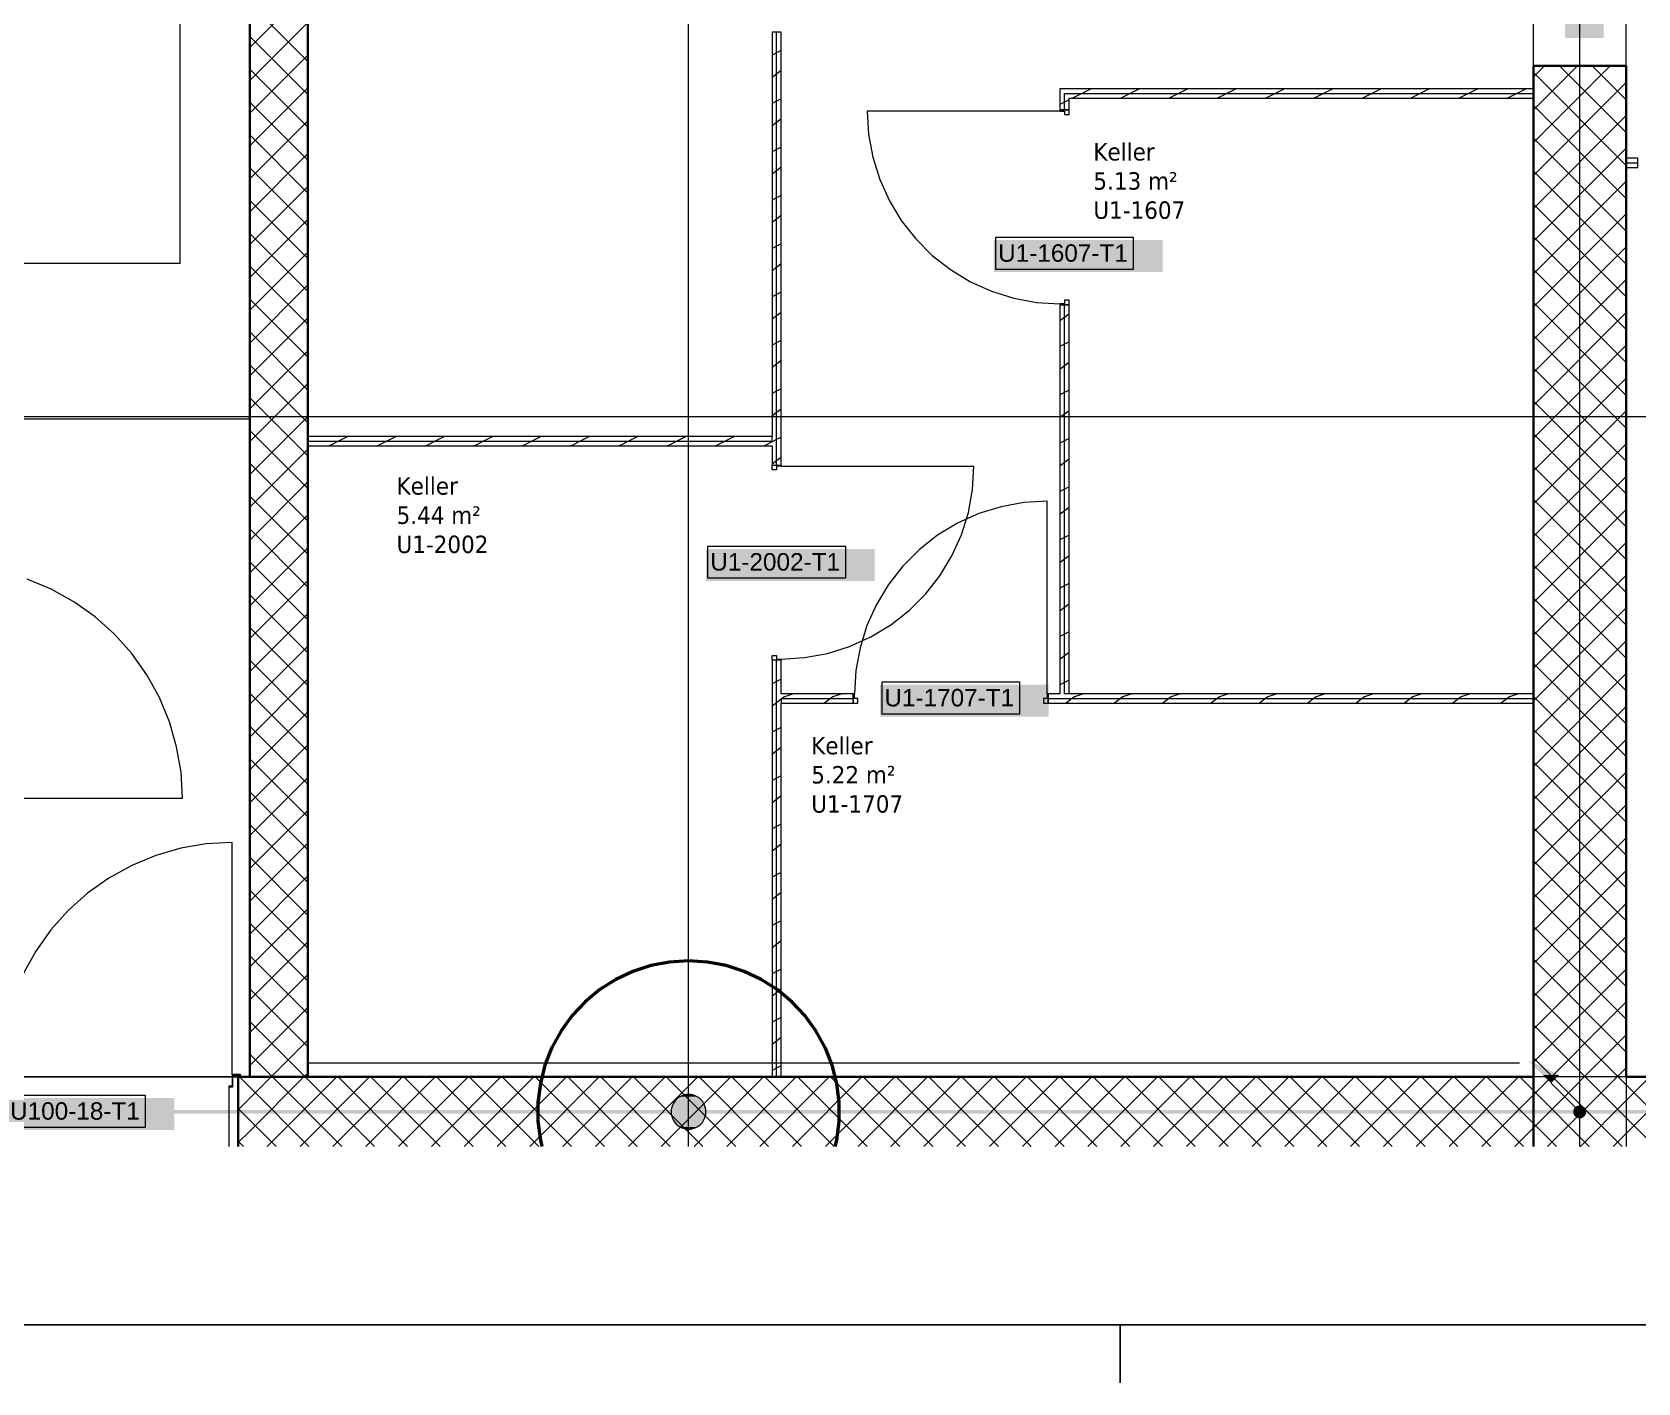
# Model space of a CAD drawing. Extents: x -1132 to 613, y -233 to 616.
# Drawn here: x -531.2 to -392.8, y -179.5 to -63.1 of the extents above; entities that cross this region are included whole.
import ezdxf
from ezdxf.lldxf.tags import DXFTag

# ---------------------------------------------------------------- set-up
doc = ezdxf.new("R2010")
doc.units = 0
doc.layers.get('0').update_dxf_attribs({"lineweight": 13})
for name, color, linetype, lineweight in [('A-AREA-____-IDEN', 7, 'Continuous', 5), ('A-DETL-____-HDLN', 7, '_Verdeckte Linien_', 9), ('A-DOOR-____-IDEN', 7, 'Continuous', 5), ('A-DOOR-____-OTLN', 7, 'Continuous', 9), ('A-DOOR-FRAM-MCUT', 7, 'Continuous', 9), ('A-DOOR-OPNG-OTLN', 7, 'Continuous', 9), ('A-FLOR-____-OTLN', 7, 'Continuous', 9), ('A-FLOR-____-OVHD', 7, 'Strichpunkt - Fein', 9), ('A-WALL-____-MCUT', 7, 'Continuous', 35), ('A-WALL-____-PATT', 7, 'Continuous', 35), ('A-WALL-FNSH-MCUT', 7, 'Continuous', 35), ('S-GRID-____-OTLN', 7, 'Continuous', 5)]:
    doc.layers.add(name, color=color, linetype=linetype, lineweight=lineweight)
doc.layers.add('EL01_WAN_Leitung_Potentialausgleich', color=1, linetype='fein_strichliert', lineweight=13, true_color=0xff0000)
doc.styles.get("Standard").update_dxf_attribs({"font": 'arial.ttf'})
tags = doc.linetypes.add('_Rasterlinie_', pattern=[0.375, 0.2, -0.05, 0.075, -0.05]).pattern_tags.tags
tags[10:11] = [DXFTag(74, 4), DXFTag(75, 0), DXFTag(340, '0'), DXFTag(46, 1.0), DXFTag(50, 0.0), DXFTag(44, 0.0), DXFTag(45, 0.0)]
tags[8:9] = [DXFTag(74, 4), DXFTag(75, 0), DXFTag(340, '0'), DXFTag(46, 1.0), DXFTag(50, 0.0), DXFTag(44, 0.0), DXFTag(45, 0.0)]
tags[6:7] = [DXFTag(74, 4), DXFTag(75, 0), DXFTag(340, '0'), DXFTag(46, 1.0), DXFTag(50, 0.0), DXFTag(44, 0.0), DXFTag(45, 0.0)]
tags[4:5] = [DXFTag(74, 4), DXFTag(75, 0), DXFTag(340, '0'), DXFTag(46, 1.0), DXFTag(50, 0.0), DXFTag(44, 0.0), DXFTag(45, 0.0)]
tags = doc.linetypes.add('_Verdeckte Linien_', pattern=[0.15, 0.1, -0.05]).pattern_tags.tags
tags[6:7] = [DXFTag(74, 4), DXFTag(75, 0), DXFTag(340, '0'), DXFTag(46, 1.0), DXFTag(50, 0.0), DXFTag(44, 0.0), DXFTag(45, 0.0)]
tags[4:5] = [DXFTag(74, 4), DXFTag(75, 0), DXFTag(340, '0'), DXFTag(46, 1.0), DXFTag(50, 0.0), DXFTag(44, 0.0), DXFTag(45, 0.0)]
tags = doc.linetypes.add('fein_strichliert', pattern=[4, 1, -2, 1]).pattern_tags.tags
tags[8:9] = [DXFTag(74, 4), DXFTag(75, 0), DXFTag(340, '0'), DXFTag(46, 0.0), DXFTag(50, 0.0), DXFTag(44, 0.0), DXFTag(45, 0.0)]
tags[6:7] = [DXFTag(74, 4), DXFTag(75, 0), DXFTag(340, '0'), DXFTag(46, 0.0), DXFTag(50, 0.0), DXFTag(44, 0.0), DXFTag(45, 0.0)]
tags[4:5] = [DXFTag(74, 4), DXFTag(75, 0), DXFTag(340, '0'), DXFTag(46, 0.0), DXFTag(50, 0.0), DXFTag(44, 0.0), DXFTag(45, 0.0)]
tags = doc.linetypes.add('Grundrissdarstellung Sturz', pattern=[0.25, 0.15, -0.05, 0, -0.05]).pattern_tags.tags
tags[10:11] = [DXFTag(74, 4), DXFTag(75, 0), DXFTag(340, '0'), DXFTag(46, 1.0), DXFTag(50, 0.0), DXFTag(44, 0.0), DXFTag(45, 0.0)]
tags[8:9] = [DXFTag(74, 4), DXFTag(75, 0), DXFTag(340, '0'), DXFTag(46, 1.0), DXFTag(50, 0.0), DXFTag(44, 0.0), DXFTag(45, 0.0)]
tags[6:7] = [DXFTag(74, 4), DXFTag(75, 0), DXFTag(340, '0'), DXFTag(46, 1.0), DXFTag(50, 0.0), DXFTag(44, 0.0), DXFTag(45, 0.0)]
tags[4:5] = [DXFTag(74, 4), DXFTag(75, 0), DXFTag(340, '0'), DXFTag(46, 1.0), DXFTag(50, 0.0), DXFTag(44, 0.0), DXFTag(45, 0.0)]
tags = doc.linetypes.add('Strichpunkt - Fein', pattern=[0.2, 0.1, -0.05, 0, -0.05]).pattern_tags.tags
tags[10:11] = [DXFTag(74, 4), DXFTag(75, 0), DXFTag(340, '0'), DXFTag(46, 1.0), DXFTag(50, 0.0), DXFTag(44, 0.0), DXFTag(45, 0.0)]
tags[8:9] = [DXFTag(74, 4), DXFTag(75, 0), DXFTag(340, '0'), DXFTag(46, 1.0), DXFTag(50, 0.0), DXFTag(44, 0.0), DXFTag(45, 0.0)]
tags[6:7] = [DXFTag(74, 4), DXFTag(75, 0), DXFTag(340, '0'), DXFTag(46, 1.0), DXFTag(50, 0.0), DXFTag(44, 0.0), DXFTag(45, 0.0)]
tags[4:5] = [DXFTag(74, 4), DXFTag(75, 0), DXFTag(340, '0'), DXFTag(46, 1.0), DXFTag(50, 0.0), DXFTag(44, 0.0), DXFTag(45, 0.0)]

# ---------------------------------------------------------------- blocks, each defined once
blk = doc.blocks.new('Referenz-A0UJ2EK7XE', base_point=(-1124.08, -162.87))
at = {"layer": 'A-DETL-____-HDLN', "color": 0, "linetype": '_Verdeckte Linien_', "ltscale": 0.13}
for p, q in [((-518.41, -83.02), (-518.41, 23.98)), ((-743.51, -83.02), (-518.41, -83.02))]:
    blk.add_line(p, q, dxfattribs=at)
at = {"layer": 'A-DOOR-____-IDEN', "color": 0, "linetype": 'Continuous', "ltscale": 0.13}
for p, q in [((-448.13, -80.79), (-436.29, -80.79)), ((-448.13, -83.57), (-448.13, -80.79)), ((-436.29, -80.79), (-436.29, -83.57)), ((-436.29, -83.57), (-448.13, -83.57)), ((-472.93, -107.39), (-461.09, -107.39)), ((-472.93, -110.17), (-472.93, -107.39)), ((-461.09, -107.39), (-461.09, -110.17)), ((-461.09, -110.17), (-472.93, -110.17)), ((-457.93, -119.09), (-446.09, -119.09)), ((-457.93, -121.87), (-457.93, -119.09)), ((-446.09, -119.09), (-446.09, -121.87)), ((-446.09, -121.87), (-457.93, -121.87)), ((-533.26, -154.69), (-521.42, -154.69)), ((-521.42, -154.69), (-521.42, -157.47)), ((-521.42, -157.47), (-533.26, -157.47))]:
    blk.add_line(p, q, dxfattribs=at)
at = {"layer": 'A-DOOR-____-IDEN', "color": 7, "linetype": 'Continuous', "ltscale": 0.13, "true_color": 0xffffff}
for points in [[(-399.1, -63.63), (-395.76, -63.63), (-399.1, -45.29)], [(-395.76, -63.63), (-399.1, -45.29), (-395.76, -45.29)], [(-448.3, -83.79), (-433.76, -83.79), (-448.3, -81.03)], [(-433.76, -83.79), (-448.3, -81.03), (-433.76, -81.03)], [(-473.1, -110.39), (-458.56, -110.39), (-473.1, -107.63)], [(-458.56, -110.39), (-473.1, -107.63), (-458.56, -107.63)], [(-458.1, -122.09), (-443.56, -122.09), (-458.1, -119.33)], [(-443.56, -122.09), (-458.1, -119.33), (-443.56, -119.33)], [(-533.44, -157.69), (-518.9, -157.69), (-533.44, -154.93)], [(-518.9, -157.69), (-533.44, -154.93), (-518.9, -154.93)]]:
    blk.add_solid(points, dxfattribs=at)
at = {"layer": 'A-DOOR-____-OTLN', "color": 0, "linetype": 'Grundrissdarstellung Sturz', "ltscale": 0.13}
for p, q in [((-401.81, -66.02), (-401.81, -46.02)), ((-393.81, -66.02), (-393.81, -46.02)), ((-534.41, -153.12), (-513.41, -153.12))]:
    blk.add_line(p, q, dxfattribs=at)
at = {"layer": 'A-DOOR-FRAM-MCUT', "color": 0, "linetype": 'Continuous', "ltscale": 0.13}
for p, q in [((-442.61, -69.82), (-442.61, -69.92)), ((-441.81, -69.82), (-442.61, -69.82)), ((-442.61, -69.92), (-442.21, -69.92)), ((-442.21, -69.92), (-442.21, -70.22)), ((-442.21, -70.22), (-441.81, -70.22)), ((-441.81, -70.22), (-441.81, -69.82)), ((-442.61, -86.52), (-442.61, -86.62)), ((-442.21, -86.52), (-442.61, -86.52)), ((-442.61, -86.62), (-441.81, -86.62)), ((-441.81, -86.22), (-442.21, -86.22)), ((-442.21, -86.22), (-442.21, -86.52)), ((-441.81, -86.62), (-441.81, -86.22)), ((-467.41, -100.42), (-466.61, -100.42)), ((-467.41, -100.82), (-467.41, -100.42)), ((-467.01, -100.82), (-467.41, -100.82)), ((-467.01, -100.52), (-467.01, -100.82)), ((-466.61, -100.52), (-467.01, -100.52)), ((-466.61, -100.42), (-466.61, -100.52)), ((-467.41, -116.82), (-467.01, -116.82)), ((-467.41, -117.22), (-467.41, -116.82)), ((-466.61, -117.22), (-467.41, -117.22)), ((-467.01, -116.82), (-467.01, -117.12)), ((-467.01, -117.12), (-466.61, -117.12)), ((-466.61, -117.12), (-466.61, -117.22)), ((-460.31, -120.12), (-460.41, -120.12)), ((-460.41, -120.12), (-460.41, -120.92)), ((-460.31, -120.52), (-460.31, -120.12)), ((-443.61, -120.12), (-443.71, -120.12)), ((-443.71, -120.12), (-443.71, -120.52)), ((-443.61, -120.92), (-443.61, -120.12)), ((-460.41, -120.92), (-460.01, -120.92)), ((-460.01, -120.52), (-460.31, -120.52)), ((-460.01, -120.92), (-460.01, -120.52)), ((-443.71, -120.52), (-444.01, -120.52)), ((-444.01, -120.52), (-444.01, -120.92)), ((-444.01, -120.92), (-443.61, -120.92)), ((-513.21, -152.92), (-513.91, -152.92)), ((-513.91, -152.92), (-513.91, -153.92)), ((-513.87, -153.96), (-513.87, -152.96)), ((-513.87, -152.96), (-513.25, -152.96)), ((-513.25, -152.96), (-513.25, -153.12)), ((-513.21, -153.12), (-513.21, -152.92)), ((-513.91, -153.92), (-514.21, -153.92)), ((-514.21, -153.92), (-514.21, -159.1)), ((-514.17, -159.1), (-514.17, -153.96)), ((-514.17, -153.96), (-513.87, -153.96))]:
    blk.add_line(p, q, dxfattribs=at)
at = {"layer": 'A-DOOR-OPNG-OTLN', "color": 0, "linetype": 'Continuous', "ltscale": 0.13}
for p, q in [((-442.61, -69.92), (-459.21, -69.92)), ((-459.21, -69.92), (-459.09, -71.92)), ((-459.09, -71.92), (-458.72, -73.89)), ((-458.72, -73.89), (-458.13, -75.81)), ((-458.13, -75.81), (-457.3, -77.64)), ((-457.3, -77.64), (-456.27, -79.35)), ((-456.27, -79.35), (-455.03, -80.93)), ((-455.03, -80.93), (-453.61, -82.35)), ((-453.61, -82.35), (-452.04, -83.58)), ((-452.04, -83.58), (-450.32, -84.62)), ((-450.32, -84.62), (-448.49, -85.44)), ((-448.49, -85.44), (-446.58, -86.04)), ((-446.58, -86.04), (-444.61, -86.4)), ((-444.61, -86.4), (-442.61, -86.52)), ((-466.61, -100.52), (-450.01, -100.52)), ((-450.13, -102.52), (-450.01, -100.52)), ((-450.49, -104.49), (-450.13, -102.52)), ((-445.71, -103.64), (-447.68, -104)), ((-443.71, -103.52), (-445.71, -103.64)), ((-443.71, -120.12), (-443.71, -103.52)), ((-449.59, -104.6), (-451.42, -105.42)), ((-451.08, -106.41), (-450.49, -104.49)), ((-447.68, -104), (-449.59, -104.6)), ((-453.14, -106.46), (-454.71, -107.7)), ((-451.42, -105.42), (-453.14, -106.46)), ((-451.91, -108.24), (-451.08, -106.41)), ((-454.71, -107.7), (-456.13, -109.11)), ((-456.13, -109.11), (-457.37, -110.69)), ((-452.94, -109.95), (-451.91, -108.24)), ((-529.53, -111.1), (-531.6, -110.24)), ((-454.18, -111.53), (-452.94, -109.95)), ((-527.57, -112.19), (-529.53, -111.1)), ((-457.37, -110.69), (-458.4, -112.41)), ((-455.6, -112.95), (-454.18, -111.53)), ((-525.74, -113.49), (-527.57, -112.19)), ((-458.4, -112.41), (-459.23, -114.24)), ((-457.18, -114.18), (-455.6, -112.95)), ((-524.06, -114.98), (-525.74, -113.49)), ((-459.23, -114.24), (-459.82, -116.15)), ((-458.89, -115.22), (-457.18, -114.18)), ((-522.57, -116.65), (-524.06, -114.98)), ((-462.63, -116.64), (-460.72, -116.04)), ((-460.72, -116.04), (-458.89, -115.22)), ((-459.82, -116.15), (-460.19, -118.12)), ((-521.27, -118.48), (-522.57, -116.65)), ((-466.61, -117.12), (-464.61, -117)), ((-464.61, -117), (-462.63, -116.64)), ((-520.19, -120.44), (-521.27, -118.48)), ((-460.19, -118.12), (-460.31, -120.12)), ((-519.33, -122.52), (-520.19, -120.44)), ((-518.71, -124.67), (-519.33, -122.52)), ((-518.33, -126.88), (-518.71, -124.67)), ((-518.21, -129.12), (-518.33, -126.88)), ((-538.21, -129.12), (-518.21, -129.12)), ((-520.51, -134.04), (-522.58, -134.9)), ((-518.36, -133.42), (-520.51, -134.04)), ((-516.15, -133.05), (-518.36, -133.42)), ((-513.91, -132.92), (-516.15, -133.05)), ((-513.91, -152.92), (-513.91, -132.92)), ((-522.58, -134.9), (-524.55, -135.99)), ((-524.55, -135.99), (-526.38, -137.29)), ((-526.38, -137.29), (-528.05, -138.78)), ((-528.05, -138.78), (-529.54, -140.45)), ((-529.54, -140.45), (-530.84, -142.28)), ((-530.84, -142.28), (-531.93, -144.24))]:
    blk.add_line(p, q, dxfattribs=at)
at = {"layer": 'A-FLOR-____-OTLN', "color": 0, "linetype": 'Continuous', "ltscale": 0.13}
for p, q in [((-393.81, -66.02), (-393.81, -46.02)), ((-512.41, -96.47), (-538.41, -96.47)), ((-533.91, -153.12), (-513.91, -153.12)), ((-513.87, -153.12), (-513.41, -153.12))]:
    blk.add_line(p, q, dxfattribs=at)
at = {"layer": 'A-FLOR-____-OVHD', "color": 0, "linetype": 'Strichpunkt - Fein', "ltscale": 0.13}
for p, q in [((-403.01, -151.92), (-507.41, -151.92)), ((-239.31, -153.12), (-1003.21, -153.12))]:
    blk.add_line(p, q, dxfattribs=at)
at = {"layer": 'A-WALL-____-MCUT', "color": 0, "linetype": 'Continuous', "ltscale": 0.35}
for p, q in [((-512.41, 15.98), (-512.41, -153.12)), ((-507.41, -153.12), (-507.41, 15.98)), ((-393.81, -66.02), (-401.81, -66.02)), ((-401.81, -159.1), (-401.81, -66.02)), ((-393.81, -153.12), (-393.81, -66.02)), ((-513.41, -153.12), (-513.41, -159.1)), ((-513.41, -153.12), (-401.81, -153.12)), ((-297.66, -153.12), (-393.81, -153.12))]:
    blk.add_line(p, q, dxfattribs=at)
at = {"layer": 'A-WALL-____-MCUT', "color": 0, "linetype": 'Continuous', "lineweight": 9, "ltscale": 0.13}
for p, q in [((-467.01, -100.42), (-467.01, -63.12)), ((-442.21, -68.42), (-401.81, -68.42)), ((-442.21, -69.82), (-442.21, -68.42)), ((-393.81, -74.37), (-392.81, -74.37)), ((-442.21, -120.12), (-442.21, -86.62)), ((-467.41, -98.36), (-467.41, -97.96)), ((-507.41, -98.36), (-467.41, -98.36)), ((-467.01, -153.12), (-467.01, -117.22)), ((-441.81, -120.12), (-442.21, -120.12)), ((-466.61, -120.52), (-460.41, -120.52)), ((-466.61, -120.52), (-466.61, -120.92)), ((-443.61, -120.52), (-401.81, -120.52)), ((-393.81, -153.12), (-393.81, -159.1))]:
    blk.add_line(p, q, dxfattribs=at)
at = {"layer": 'A-WALL-____-PATT', "color": 0, "linetype": 'Continuous', "lineweight": 9, "ltscale": 0.13}
for p, q in [((-512.41, -64.45), (-507.41, -59.45)), ((-507.41, -65.66), (-512.41, -60.66)), ((-512.41, -67.28), (-507.41, -62.28)), ((-507.41, -68.49), (-512.41, -63.49)), ((-467.01, -64.9), (-467.41, -65.1)), ((-466.61, -64.7), (-467.01, -64.9)), ((-512.41, -70.1), (-507.41, -65.1)), ((-507.41, -71.32), (-512.41, -66.32)), ((-401.81, -66.98), (-400.84, -66.02)), ((-401.81, -69.81), (-398.02, -66.02)), ((-401.81, -72.64), (-395.19, -66.02)), ((-393.81, -71.78), (-399.57, -66.02)), ((-393.81, -68.96), (-396.74, -66.02)), ((-393.81, -66.13), (-393.91, -66.02)), ((-467.01, -66.73), (-467.41, -67.03)), ((-466.61, -66.43), (-467.01, -66.73)), ((-393.81, -74.61), (-401.81, -66.61)), ((-401.81, -75.47), (-393.81, -67.47)), ((-512.41, -72.93), (-507.41, -67.93)), ((-507.41, -74.15), (-512.41, -69.15)), ((-467.01, -69.07), (-467.41, -69.27)), ((-466.61, -68.87), (-467.01, -69.07)), ((-442.21, -69.16), (-442.61, -69.36)), ((-441.81, -68.96), (-442.21, -69.16)), ((-440.72, -68.42), (-441.52, -68.82)), ((-439.92, -68.02), (-440.72, -68.42)), ((-436.56, -68.42), (-437.36, -68.82)), ((-435.76, -68.02), (-436.56, -68.42)), ((-432.39, -68.42), (-433.19, -68.82)), ((-431.59, -68.02), (-432.39, -68.42)), ((-428.23, -68.42), (-429.03, -68.82)), ((-427.43, -68.02), (-428.23, -68.42)), ((-424.06, -68.42), (-424.86, -68.82)), ((-423.26, -68.02), (-424.06, -68.42)), ((-419.9, -68.42), (-420.7, -68.82)), ((-419.1, -68.02), (-419.9, -68.42)), ((-415.73, -68.42), (-416.53, -68.82)), ((-414.93, -68.02), (-415.73, -68.42)), ((-411.57, -68.42), (-412.37, -68.82)), ((-410.77, -68.02), (-411.57, -68.42)), ((-407.4, -68.42), (-408.2, -68.82)), ((-406.6, -68.02), (-407.4, -68.42)), ((-403.24, -68.42), (-404.04, -68.82)), ((-402.44, -68.02), (-403.24, -68.42)), ((-393.81, -77.44), (-401.81, -69.44)), ((-401.81, -78.3), (-393.81, -70.3)), ((-512.41, -75.76), (-507.41, -70.76)), ((-467.01, -70.9), (-467.41, -71.2)), ((-466.61, -70.6), (-467.01, -70.9)), ((-507.41, -76.98), (-512.41, -71.98)), ((-467.01, -73.23), (-467.41, -73.43)), ((-466.61, -73.03), (-467.01, -73.23)), ((-393.81, -80.27), (-401.81, -72.27)), ((-401.81, -81.13), (-393.81, -73.13)), ((-512.41, -78.59), (-507.41, -73.59)), ((-393.75, -73.97), (-393.81, -73.99)), ((-507.41, -79.81), (-512.41, -74.81)), ((-467.01, -75.06), (-467.41, -75.36)), ((-466.61, -74.76), (-467.01, -75.06)), ((-393.81, -83.1), (-401.81, -75.1)), ((-401.81, -83.95), (-393.81, -75.95)), ((-512.41, -81.42), (-507.41, -76.42)), ((-467.01, -77.4), (-467.41, -77.6)), ((-466.61, -77.2), (-467.01, -77.4)), ((-507.41, -82.63), (-512.41, -77.63)), ((-393.81, -85.93), (-401.81, -77.93)), ((-401.81, -86.78), (-393.81, -78.78)), ((-512.41, -84.25), (-507.41, -79.25)), ((-467.01, -79.23), (-467.41, -79.53)), ((-466.61, -78.93), (-467.01, -79.23)), ((-507.41, -85.46), (-512.41, -80.46)), ((-467.01, -81.56), (-467.41, -81.76)), ((-466.61, -81.36), (-467.01, -81.56)), ((-393.81, -88.75), (-401.81, -80.75)), ((-401.81, -89.61), (-393.81, -81.61)), ((-512.41, -87.07), (-507.41, -82.07)), ((-507.41, -88.29), (-512.41, -83.29)), ((-467.01, -83.39), (-467.41, -83.69)), ((-466.61, -83.09), (-467.01, -83.39)), ((-393.81, -91.58), (-401.81, -83.58)), ((-512.41, -89.9), (-507.41, -84.9)), ((-467.01, -85.73), (-467.41, -85.93)), ((-466.61, -85.53), (-467.01, -85.73)), ((-401.81, -92.44), (-393.81, -84.44)), ((-507.41, -91.12), (-512.41, -86.12)), ((-393.81, -94.41), (-401.81, -86.41)), ((-512.41, -92.73), (-507.41, -87.73)), ((-467.01, -87.56), (-467.41, -87.86)), ((-466.61, -87.26), (-467.01, -87.56)), ((-442.21, -87.7), (-442.61, -88)), ((-441.81, -87.4), (-442.21, -87.7)), ((-401.81, -95.27), (-393.81, -87.27)), ((-507.41, -93.95), (-512.41, -88.95)), ((-467.01, -89.89), (-467.41, -90.09)), ((-466.61, -89.69), (-467.01, -89.89)), ((-441.81, -89.79), (-442.21, -89.99)), ((-393.81, -97.24), (-401.81, -89.24)), ((-512.41, -95.56), (-507.41, -90.56)), ((-442.21, -89.99), (-442.61, -90.19)), ((-401.81, -98.1), (-393.81, -90.1)), ((-507.41, -96.78), (-512.41, -91.78)), ((-467.01, -91.72), (-467.41, -92.02)), ((-466.61, -91.42), (-467.01, -91.72)), ((-442.21, -91.87), (-442.61, -92.17)), ((-441.81, -91.57), (-442.21, -91.87)), ((-393.81, -100.07), (-401.81, -92.07)), ((-512.41, -98.39), (-507.41, -93.39)), ((-467.01, -94.06), (-467.41, -94.26)), ((-466.61, -93.86), (-467.01, -94.06)), ((-441.81, -93.95), (-442.21, -94.15)), ((-401.81, -100.92), (-393.81, -92.92)), ((-507.41, -99.61), (-512.41, -94.61)), ((-442.21, -94.15), (-442.61, -94.35)), ((-393.81, -102.9), (-401.81, -94.9)), ((-512.41, -101.22), (-507.41, -96.22)), ((-467.01, -95.89), (-467.41, -96.19)), ((-466.61, -95.59), (-467.01, -95.89)), ((-442.21, -96.03), (-442.61, -96.33)), ((-441.81, -95.73), (-442.21, -96.03)), ((-401.81, -103.75), (-393.81, -95.75)), ((-507.41, -102.43), (-512.41, -97.43)), ((-503.95, -97.96), (-504.75, -98.36)), ((-499.79, -97.96), (-500.59, -98.36)), ((-495.63, -97.96), (-496.43, -98.36)), ((-491.46, -97.96), (-492.26, -98.36)), ((-487.3, -97.96), (-488.1, -98.36)), ((-483.13, -97.96), (-483.93, -98.36)), ((-478.97, -97.96), (-479.77, -98.36)), ((-474.8, -97.96), (-475.6, -98.36)), ((-470.64, -97.96), (-471.44, -98.36)), ((-467.01, -98.22), (-467.41, -98.42)), ((-466.61, -98.02), (-467.01, -98.22)), ((-441.81, -98.12), (-442.21, -98.32)), ((-393.81, -105.73), (-401.81, -97.73)), ((-512.41, -104.04), (-507.41, -99.04)), ((-505.5, -98.73), (-505.58, -98.76)), ((-504.75, -98.36), (-505.49, -98.72)), ((-501.33, -98.73), (-501.42, -98.76)), ((-500.59, -98.36), (-501.33, -98.72)), ((-497.17, -98.73), (-497.25, -98.76)), ((-496.43, -98.36), (-497.16, -98.72)), ((-493, -98.73), (-493.09, -98.76)), ((-492.26, -98.36), (-493, -98.72)), ((-488.84, -98.73), (-488.92, -98.76)), ((-488.1, -98.36), (-488.83, -98.72)), ((-484.67, -98.73), (-484.76, -98.76)), ((-483.93, -98.36), (-484.67, -98.72)), ((-480.51, -98.73), (-480.59, -98.76)), ((-479.77, -98.36), (-480.5, -98.72)), ((-476.34, -98.73), (-476.43, -98.76)), ((-475.6, -98.36), (-476.34, -98.72)), ((-472.18, -98.73), (-472.26, -98.76)), ((-471.44, -98.36), (-472.18, -98.72)), ((-468.01, -98.73), (-468.1, -98.76)), ((-467.41, -98.42), (-468.01, -98.72)), ((-442.21, -98.32), (-442.61, -98.52)), ((-401.81, -106.58), (-393.81, -98.58)), ((-507.41, -105.26), (-512.41, -100.26)), ((-467.01, -100.05), (-467.41, -100.35)), ((-466.61, -99.75), (-467.01, -100.05)), ((-442.21, -100.2), (-442.61, -100.5)), ((-441.81, -99.9), (-442.21, -100.2)), ((-393.81, -108.55), (-401.81, -100.55)), ((-512.41, -106.87), (-507.41, -101.87)), ((-441.81, -102.28), (-442.21, -102.48)), ((-401.81, -109.41), (-393.81, -101.41)), ((-507.41, -108.09), (-512.41, -103.09)), ((-442.21, -102.48), (-442.61, -102.68)), ((-393.81, -111.38), (-401.81, -103.38)), ((-512.41, -109.7), (-507.41, -104.7)), ((-442.21, -104.36), (-442.61, -104.66)), ((-441.81, -104.06), (-442.21, -104.36)), ((-401.81, -112.24), (-393.81, -104.24)), ((-507.41, -110.92), (-512.41, -105.92)), ((-441.81, -106.45), (-442.21, -106.65)), ((-393.81, -114.21), (-401.81, -106.21)), ((-512.41, -112.53), (-507.41, -107.53)), ((-442.21, -106.65), (-442.61, -106.85)), ((-401.81, -115.07), (-393.81, -107.07)), ((-507.41, -113.75), (-512.41, -108.75)), ((-442.21, -108.53), (-442.61, -108.83)), ((-441.81, -108.23), (-442.21, -108.53)), ((-393.81, -117.04), (-401.81, -109.04)), ((-512.41, -115.36), (-507.41, -110.36)), ((-441.81, -110.61), (-442.21, -110.81)), ((-401.81, -117.9), (-393.81, -109.9)), ((-507.41, -116.58), (-512.41, -111.58)), ((-442.21, -110.81), (-442.61, -111.01)), ((-393.81, -119.87), (-401.81, -111.87)), ((-512.41, -118.19), (-507.41, -113.19)), ((-442.21, -112.69), (-442.61, -112.99)), ((-441.81, -112.39), (-442.21, -112.69)), ((-401.81, -120.72), (-393.81, -112.72)), ((-507.41, -119.4), (-512.41, -114.4)), ((-441.81, -114.78), (-442.21, -114.98)), ((-393.81, -122.7), (-401.81, -114.7)), ((-512.41, -121.02), (-507.41, -116.02)), ((-442.21, -114.98), (-442.61, -115.18)), ((-401.81, -123.55), (-393.81, -115.55)), ((-507.41, -122.23), (-512.41, -117.23)), ((-442.21, -116.86), (-442.61, -117.16)), ((-441.81, -116.56), (-442.21, -116.86)), ((-393.81, -125.52), (-401.81, -117.52)), ((-512.41, -123.84), (-507.41, -118.84)), ((-466.61, -118.85), (-467.01, -119.05)), ((-441.81, -118.94), (-442.21, -119.14)), ((-401.81, -126.38), (-393.81, -118.38)), ((-507.41, -125.06), (-512.41, -120.06)), ((-467.01, -119.05), (-467.41, -119.25)), ((-465.56, -120.12), (-466.34, -120.38)), ((-461.4, -120.12), (-462.18, -120.38)), ((-442.21, -119.14), (-442.61, -119.34)), ((-440.57, -120.12), (-441.35, -120.38)), ((-436.41, -120.12), (-437.19, -120.38)), ((-432.25, -120.12), (-433.02, -120.38)), ((-428.08, -120.12), (-428.86, -120.38)), ((-423.92, -120.12), (-424.69, -120.38)), ((-419.75, -120.12), (-420.53, -120.38)), ((-415.59, -120.12), (-416.36, -120.38)), ((-411.42, -120.12), (-412.2, -120.38)), ((-407.26, -120.12), (-408.03, -120.38)), ((-403.09, -120.12), (-403.87, -120.38)), ((-393.81, -128.35), (-401.81, -120.35)), ((-512.41, -126.67), (-507.41, -121.67)), ((-467.01, -120.88), (-467.41, -121.18)), ((-466.61, -120.58), (-467.01, -120.88)), ((-466.53, -120.52), (-466.61, -120.58)), ((-466.34, -120.38), (-466.53, -120.52)), ((-462.36, -120.52), (-462.9, -120.92)), ((-462.18, -120.38), (-462.36, -120.52)), ((-441.54, -120.52), (-442.07, -120.92)), ((-441.35, -120.38), (-441.54, -120.52)), ((-437.37, -120.52), (-437.91, -120.92)), ((-437.19, -120.38), (-437.37, -120.52)), ((-433.21, -120.52), (-433.74, -120.92)), ((-433.02, -120.38), (-433.21, -120.52)), ((-429.05, -120.52), (-429.58, -120.92)), ((-428.86, -120.38), (-429.05, -120.52)), ((-424.88, -120.52), (-425.41, -120.92)), ((-424.69, -120.38), (-424.88, -120.52)), ((-420.72, -120.52), (-421.25, -120.92)), ((-420.53, -120.38), (-420.72, -120.52)), ((-416.55, -120.52), (-417.08, -120.92)), ((-416.36, -120.38), (-416.55, -120.52)), ((-412.39, -120.52), (-412.92, -120.92)), ((-412.19, -120.38), (-412.39, -120.52)), ((-408.22, -120.52), (-408.75, -120.92)), ((-408.03, -120.38), (-408.22, -120.52)), ((-404.06, -120.52), (-404.59, -120.92)), ((-403.86, -120.38), (-404.06, -120.52)), ((-401.81, -129.21), (-393.81, -121.21)), ((-507.41, -127.89), (-512.41, -122.89)), ((-466.61, -123.01), (-467.01, -123.21)), ((-512.41, -129.5), (-507.41, -124.5)), ((-467.01, -123.21), (-467.41, -123.41)), ((-393.81, -131.18), (-401.81, -123.18)), ((-401.81, -132.04), (-393.81, -124.04)), ((-507.41, -130.72), (-512.41, -125.72)), ((-467.01, -125.04), (-467.41, -125.34)), ((-466.61, -124.74), (-467.01, -125.04)), ((-466.61, -127.18), (-467.01, -127.38)), ((-393.81, -134.01), (-401.81, -126.01)), ((-401.81, -134.87), (-393.81, -126.87)), ((-512.41, -132.33), (-507.41, -127.33)), ((-507.41, -133.55), (-512.41, -128.55)), ((-467.01, -127.38), (-467.41, -127.58)), ((-467.01, -129.21), (-467.41, -129.51)), ((-466.61, -128.91), (-467.01, -129.21)), ((-393.81, -136.84), (-401.81, -128.84)), ((-401.81, -137.69), (-393.81, -129.69)), ((-512.41, -135.16), (-507.41, -130.16)), ((-507.41, -136.37), (-512.41, -131.37)), ((-466.61, -131.34), (-467.01, -131.54)), ((-467.01, -131.54), (-467.41, -131.74)), ((-393.81, -139.67), (-401.81, -131.67)), ((-401.81, -140.52), (-393.81, -132.52)), ((-512.41, -137.99), (-507.41, -132.99)), ((-507.41, -139.2), (-512.41, -134.2)), ((-467.01, -133.37), (-467.41, -133.67)), ((-466.61, -133.07), (-467.01, -133.37)), ((-466.61, -135.51), (-467.01, -135.71)), ((-393.81, -142.49), (-401.81, -134.49)), ((-401.81, -143.35), (-393.81, -135.35)), ((-512.41, -140.81), (-507.41, -135.81)), ((-467.01, -135.71), (-467.41, -135.91)), ((-507.41, -142.03), (-512.41, -137.03)), ((-467.01, -137.54), (-467.41, -137.84)), ((-466.61, -137.24), (-467.01, -137.54)), ((-393.81, -145.32), (-401.81, -137.32)), ((-401.81, -146.18), (-393.81, -138.18)), ((-512.41, -143.64), (-507.41, -138.64)), ((-466.61, -139.67), (-467.01, -139.87)), ((-507.41, -144.86), (-512.41, -139.86)), ((-467.01, -139.87), (-467.41, -140.07)), ((-393.81, -148.15), (-401.81, -140.15)), ((-401.81, -149.01), (-393.81, -141.01)), ((-512.41, -146.47), (-507.41, -141.47)), ((-467.01, -141.7), (-467.41, -142)), ((-466.61, -141.4), (-467.01, -141.7)), ((-507.41, -147.69), (-512.41, -142.69)), ((-466.61, -143.84), (-467.01, -144.04)), ((-393.81, -150.98), (-401.81, -142.98)), ((-401.81, -151.84), (-393.81, -143.84)), ((-512.41, -149.3), (-507.41, -144.3)), ((-467.01, -144.04), (-467.41, -144.24)), ((-507.41, -150.52), (-512.41, -145.52)), ((-467.01, -145.87), (-467.41, -146.17)), ((-466.61, -145.57), (-467.01, -145.87)), ((-393.81, -153.81), (-401.81, -145.81)), ((-512.41, -152.13), (-507.41, -147.13)), ((-466.61, -148), (-467.01, -148.2)), ((-401.81, -154.66), (-393.81, -146.66)), ((-507.63, -153.12), (-512.41, -148.35)), ((-467.01, -148.2), (-467.41, -148.4)), ((-393.81, -156.64), (-401.81, -148.64)), ((-510.57, -153.12), (-507.41, -149.96)), ((-467.01, -150.03), (-467.41, -150.33)), ((-466.61, -149.73), (-467.01, -150.03)), ((-401.81, -157.49), (-393.81, -149.49)), ((-510.46, -153.12), (-512.41, -151.17)), ((-466.61, -152.17), (-467.01, -152.37)), ((-394.17, -159.1), (-401.81, -151.47)), ((-513.41, -153.13), (-513.4, -153.12)), ((-512.41, -154), (-513.29, -153.12)), ((-512.41, -154.96), (-510.57, -153.12)), ((-512.41, -157.78), (-507.74, -153.12)), ((-510.9, -159.1), (-504.91, -153.12)), ((-504.48, -159.1), (-510.46, -153.12)), ((-508.07, -159.1), (-502.09, -153.12)), ((-507.74, -153.12), (-507.41, -152.78)), ((-501.65, -159.1), (-507.63, -153.12)), ((-505.24, -159.1), (-499.26, -153.12)), ((-498.82, -159.1), (-504.8, -153.12)), ((-502.41, -159.1), (-496.43, -153.12)), ((-495.99, -159.1), (-501.97, -153.12)), ((-499.58, -159.1), (-493.6, -153.12)), ((-493.16, -159.1), (-499.14, -153.12)), ((-496.75, -159.1), (-490.77, -153.12)), ((-490.33, -159.1), (-496.32, -153.12)), ((-493.93, -159.1), (-487.94, -153.12)), ((-487.51, -159.1), (-493.49, -153.12)), ((-491.1, -159.1), (-485.12, -153.12)), ((-484.68, -159.1), (-490.66, -153.12)), ((-488.27, -159.1), (-482.29, -153.12)), ((-481.85, -159.1), (-487.83, -153.12)), ((-485.44, -159.1), (-479.46, -153.12)), ((-479.02, -159.1), (-485, -153.12)), ((-482.61, -159.1), (-476.63, -153.12)), ((-476.19, -159.1), (-482.17, -153.12)), ((-479.78, -159.1), (-473.8, -153.12)), ((-473.36, -159.1), (-479.35, -153.12)), ((-476.96, -159.1), (-470.97, -153.12)), ((-470.54, -159.1), (-476.52, -153.12)), ((-474.13, -159.1), (-468.15, -153.12)), ((-467.71, -159.1), (-473.69, -153.12)), ((-471.3, -159.1), (-465.32, -153.12)), ((-464.88, -159.1), (-470.86, -153.12)), ((-468.47, -159.1), (-462.49, -153.12)), ((-462.05, -159.1), (-468.03, -153.12)), ((-467.01, -152.37), (-467.41, -152.57)), ((-465.64, -159.1), (-459.66, -153.12)), ((-459.22, -159.1), (-465.2, -153.12)), ((-462.81, -159.1), (-456.83, -153.12)), ((-456.39, -159.1), (-462.37, -153.12)), ((-459.98, -159.1), (-454, -153.12)), ((-453.56, -159.1), (-459.55, -153.12)), ((-457.16, -159.1), (-451.17, -153.12)), ((-450.74, -159.1), (-456.72, -153.12)), ((-454.33, -159.1), (-448.35, -153.12)), ((-447.91, -159.1), (-453.89, -153.12)), ((-451.5, -159.1), (-445.52, -153.12)), ((-445.08, -159.1), (-451.06, -153.12)), ((-448.67, -159.1), (-442.69, -153.12)), ((-442.25, -159.1), (-448.23, -153.12)), ((-445.84, -159.1), (-439.86, -153.12)), ((-439.42, -159.1), (-445.4, -153.12)), ((-443.01, -159.1), (-437.03, -153.12)), ((-436.59, -159.1), (-442.58, -153.12)), ((-440.19, -159.1), (-434.2, -153.12)), ((-433.77, -159.1), (-439.75, -153.12)), ((-437.36, -159.1), (-431.38, -153.12)), ((-430.94, -159.1), (-436.92, -153.12)), ((-434.53, -159.1), (-428.55, -153.12)), ((-428.11, -159.1), (-434.09, -153.12)), ((-431.7, -159.1), (-425.72, -153.12)), ((-425.28, -159.1), (-431.26, -153.12)), ((-428.87, -159.1), (-422.89, -153.12)), ((-422.45, -159.1), (-428.43, -153.12)), ((-426.04, -159.1), (-420.06, -153.12)), ((-419.62, -159.1), (-425.61, -153.12)), ((-423.22, -159.1), (-417.23, -153.12)), ((-416.8, -159.1), (-422.78, -153.12)), ((-420.39, -159.1), (-414.4, -153.12)), ((-413.97, -159.1), (-419.95, -153.12)), ((-417.56, -159.1), (-411.58, -153.12)), ((-411.14, -159.1), (-417.12, -153.12)), ((-414.73, -159.1), (-408.75, -153.12)), ((-408.31, -159.1), (-414.29, -153.12)), ((-411.9, -159.1), (-405.92, -153.12)), ((-405.48, -159.1), (-411.46, -153.12)), ((-409.07, -159.1), (-403.09, -153.12)), ((-402.65, -159.1), (-408.63, -153.12)), ((-401.81, -157.12), (-405.81, -153.12)), ((-401.81, -154.29), (-402.98, -153.12)), ((-400.59, -159.1), (-393.81, -152.32)), ((-393.81, -155.15), (-391.78, -153.12)), ((-393.81, -157.98), (-388.95, -153.12)), ((-513.41, -155.96), (-512.41, -154.96)), ((-507.31, -159.1), (-512.41, -154)), ((-406.24, -159.1), (-401.81, -154.66)), ((-397, -159.1), (-401.81, -154.29)), ((-388.51, -159.1), (-393.81, -153.81)), ((-512.41, -156.83), (-513.41, -155.83)), ((-397.76, -159.1), (-393.81, -155.15)), ((-510.13, -159.1), (-512.41, -156.83)), ((-403.42, -159.1), (-401.81, -157.49)), ((-399.82, -159.1), (-401.81, -157.12)), ((-391.34, -159.1), (-393.81, -156.64)), ((-513.41, -158.78), (-512.41, -157.78)), ((-512.96, -159.1), (-513.41, -158.66)), ((-394.93, -159.1), (-393.81, -157.98))]:
    blk.add_line(p, q, dxfattribs=at)
at = {"layer": 'A-WALL-FNSH-MCUT', "color": 0, "linetype": 'Continuous', "lineweight": 9, "ltscale": 0.13}
for p, q in [((-467.41, -63.12), (-467.41, -97.96)), ((-466.61, -63.12), (-467.41, -63.12)), ((-466.61, -100.42), (-466.61, -63.12)), ((-401.81, -68.02), (-442.61, -68.02)), ((-442.61, -68.02), (-442.61, -69.82)), ((-441.81, -68.82), (-401.81, -68.82)), ((-441.81, -69.82), (-441.81, -68.82)), ((-442.61, -69.82), (-441.81, -69.82)), ((-392.81, -73.97), (-393.81, -73.97)), ((-392.81, -74.77), (-392.81, -73.97)), ((-393.81, -74.77), (-392.81, -74.77)), ((-442.61, -86.62), (-442.61, -120.12)), ((-441.81, -86.62), (-442.61, -86.62)), ((-441.81, -120.12), (-441.81, -86.62)), ((-467.41, -97.96), (-507.41, -97.96)), ((-507.41, -98.76), (-467.41, -98.76)), ((-467.41, -98.76), (-467.41, -100.42)), ((-467.41, -100.42), (-466.61, -100.42)), ((-467.41, -117.22), (-467.41, -153.12)), ((-466.61, -117.22), (-467.41, -117.22)), ((-466.61, -120.12), (-466.61, -117.22)), ((-460.41, -120.12), (-466.61, -120.12)), ((-460.41, -120.92), (-460.41, -120.12)), ((-442.61, -120.12), (-443.61, -120.12)), ((-443.61, -120.12), (-443.61, -120.92)), ((-401.81, -120.12), (-441.81, -120.12)), ((-466.61, -120.92), (-460.41, -120.92)), ((-466.61, -153.12), (-466.61, -120.92)), ((-443.61, -120.92), (-401.81, -120.92))]:
    blk.add_line(p, q, dxfattribs=at)
at = {"layer": 'S-GRID-____-OTLN', "color": 0, "linetype": '_Rasterlinie_', "ltscale": 0.13}
for p, q in [((-474.61, -159.1), (-474.61, 585.98)), ((-397.81, -159.1), (-397.81, 585.98)), ((-1115.8, -96.22), (95.18, -96.22))]:
    blk.add_line(p, q, dxfattribs=at)
at = {"layer": 'A-AREA-____-IDEN', "color": 0, "linetype": 'Continuous', "ltscale": 0.13, "char_height": 1.5, "attachment_point": 1}
for s, insert in [('{\\W0.9;\\fVerdana;Keller}', (-439.72, -72.68)), ('{\\W0.9;\\fVerdana;5.13 m²}', (-439.72, -75.19)), ('{\\W0.9;\\fVerdana;U1-1607}', (-439.72, -77.7)), ('{\\W0.9;\\fVerdana;Keller}', (-499.76, -101.46)), ('{\\W0.9;\\fVerdana;5.44 m²}', (-499.76, -103.98)), ('{\\W0.9;\\fVerdana;U1-2002}', (-499.76, -106.49)), ('{\\W0.9;\\fVerdana;Keller}', (-464.03, -123.83)), ('{\\W0.9;\\fVerdana;5.22 m²}', (-464.03, -126.34)), ('{\\W0.9;\\fVerdana;U1-1707}', (-464.03, -128.85))]:
    blk.add_mtext(s, dxfattribs=dict(at, insert=insert))
at = {"layer": 'A-DOOR-____-IDEN', "color": 0, "linetype": 'Continuous', "ltscale": 0.13, "char_height": 1.5, "attachment_point": 1}
for s, insert in [('{\\fArial;U1-1607-T1}', (-447.93, -81.4)), ('{\\fArial;U1-2002-T1}', (-472.73, -108)), ('{\\fArial;U1-1707-T1}', (-457.73, -119.7)), ('{\\fArial;U100-18-T1}', (-533.06, -155.3))]:
    blk.add_mtext(s, dxfattribs=dict(at, insert=insert))
blk = doc.blocks.new('Kreis-A0UJ2ELPXE', base_point=(-487.58, -159.1))
at = {"color": 0, "linetype": 'ByBlock', "lineweight": -2, "ltscale": 0.5}
for p, q in [((-477.84, -143.53), (-479.39, -144.03)), ((-476.23, -143.22), (-477.84, -143.53)), ((-474.6, -143.12), (-476.23, -143.22)), ((-472.97, -143.22), (-474.6, -143.12)), ((-471.37, -143.53), (-472.97, -143.22)), ((-469.82, -144.03), (-471.37, -143.53)), ((-480.87, -144.73), (-482.25, -145.6)), ((-479.39, -144.03), (-480.87, -144.73)), ((-468.34, -144.73), (-469.82, -144.03)), ((-466.96, -145.6), (-468.34, -144.73)), ((-483.5, -146.65), (-484.62, -147.84)), ((-482.25, -145.6), (-483.5, -146.65)), ((-465.7, -146.65), (-466.96, -145.6)), ((-464.59, -147.84), (-465.7, -146.65)), ((-484.62, -147.84), (-485.58, -149.16)), ((-463.63, -149.16), (-464.59, -147.84)), ((-485.58, -149.16), (-486.37, -150.59)), ((-462.84, -150.59), (-463.63, -149.16)), ((-486.37, -150.59), (-486.97, -152.1)), ((-462.24, -152.1), (-462.84, -150.59)), ((-486.97, -152.1), (-487.37, -153.69)), ((-461.83, -153.69), (-462.24, -152.1)), ((-487.37, -153.69), (-487.58, -155.31)), ((-461.63, -155.31), (-461.83, -153.69)), ((-487.58, -155.31), (-487.58, -156.94)), ((-461.63, -156.94), (-461.63, -155.31)), ((-487.58, -156.94), (-487.37, -158.56)), ((-461.83, -158.56), (-461.63, -156.94)), ((-487.37, -158.56), (-487.23, -159.1)), ((-461.97, -159.1), (-461.83, -158.56))]:
    blk.add_line(p, q, dxfattribs=at)
blk = doc.blocks.new('Steigleitung_nach oben-A0UJ2ELRXE', base_point=(-402.26, -156.69))
at = {"color": 0, "linetype": 'ByBlock', "lineweight": -2, "ltscale": 0.13}
blk.add_line((-400.29, -153.65), (-398.21, -155.73), dxfattribs=at)
for points in [[(-399.59, -152.95), (-401, -152.95), (-402.26, -151.68)], [(-400.29, -153.65), (-399.59, -152.95), (-401, -152.95)], [(-397.26, -156.13), (-398.38, -156.13), (-397.28, -155.98)], [(-398.38, -156.13), (-397.28, -155.98), (-398.36, -155.98)], [(-398.36, -156.27), (-397.26, -156.13), (-398.38, -156.13)], [(-397.28, -155.98), (-398.36, -155.98), (-397.33, -155.85)], [(-398.36, -155.98), (-397.33, -155.85), (-398.3, -155.85)], [(-397.28, -155.98), (-398.36, -155.98), (-397.28, -155.98)], [(-398.36, -155.98), (-397.28, -155.98), (-398.36, -155.98)], [(-397.28, -156.27), (-398.36, -156.27), (-397.26, -156.13)], [(-398.3, -156.41), (-397.28, -156.27), (-398.36, -156.27)], [(-397.28, -156.27), (-398.36, -156.27), (-397.28, -156.27)], [(-398.36, -156.27), (-397.28, -156.27), (-398.36, -156.27)], [(-397.33, -155.85), (-398.3, -155.85), (-397.42, -155.73)], [(-398.3, -155.85), (-397.42, -155.73), (-398.21, -155.73)], [(-397.33, -155.85), (-398.3, -155.85), (-397.33, -155.85)], [(-398.3, -155.85), (-397.33, -155.85), (-398.3, -155.85)], [(-397.33, -156.41), (-398.3, -156.41), (-397.28, -156.27)], [(-397.42, -155.73), (-398.21, -155.73), (-397.54, -155.64)], [(-398.21, -155.73), (-397.54, -155.64), (-398.1, -155.64)], [(-397.42, -155.73), (-398.21, -155.73), (-397.42, -155.73)], [(-398.21, -155.73), (-397.42, -155.73), (-398.21, -155.73)], [(-397.54, -155.64), (-398.1, -155.64), (-397.67, -155.59)], [(-398.1, -155.64), (-397.67, -155.59), (-397.96, -155.59)], [(-397.54, -155.64), (-398.1, -155.64), (-397.54, -155.64)], [(-398.1, -155.64), (-397.54, -155.64), (-398.1, -155.64)], [(-397.67, -155.59), (-397.96, -155.59), (-397.82, -155.57)], [(-398.21, -156.52), (-397.33, -156.41), (-398.3, -156.41)], [(-397.42, -156.52), (-398.21, -156.52), (-397.33, -156.41)], [(-398.1, -156.61), (-397.42, -156.52), (-398.21, -156.52)], [(-397.42, -156.52), (-398.21, -156.52), (-397.42, -156.52)], [(-398.21, -156.52), (-397.42, -156.52), (-398.21, -156.52)], [(-397.54, -156.61), (-398.1, -156.61), (-397.42, -156.52)], [(-397.96, -156.67), (-397.54, -156.61), (-398.1, -156.61)], [(-397.54, -156.61), (-398.1, -156.61), (-397.54, -156.61)], [(-398.1, -156.61), (-397.54, -156.61), (-398.1, -156.61)], [(-397.67, -156.67), (-397.96, -156.67), (-397.54, -156.61)], [(-397.82, -156.69), (-397.67, -156.67), (-397.96, -156.67)], [(-397.67, -156.67), (-397.96, -156.67), (-397.67, -156.67)], [(-397.96, -156.67), (-397.67, -156.67), (-397.96, -156.67)]]:
    blk.add_solid(points, dxfattribs=at)
blk = doc.blocks.new('Anschlusspunkt-A0UJ2ERLXE', base_point=(-476.1, -157.62))
at = {"color": 0, "linetype": 'ByBlock', "lineweight": -2, "ltscale": 0.13}
for p, q in [((-475.52, -154.93), (-475.66, -155.06)), ((-475.35, -154.82), (-475.52, -154.93)), ((-475.18, -154.74), (-475.35, -154.82)), ((-474.99, -154.67), (-475.18, -154.74)), ((-474.8, -154.63), (-474.99, -154.67)), ((-474.6, -154.62), (-474.8, -154.63)), ((-474.41, -154.63), (-474.6, -154.62)), ((-474.22, -154.67), (-474.41, -154.63)), ((-474.03, -154.74), (-474.22, -154.67)), ((-473.85, -154.82), (-474.03, -154.74)), ((-473.69, -154.93), (-473.85, -154.82)), ((-473.54, -155.06), (-473.69, -154.93)), ((-476.09, -155.93), (-476.1, -156.12)), ((-476.1, -156.12), (-476.09, -156.32)), ((-476.05, -155.73), (-476.09, -155.93)), ((-476.09, -156.32), (-476.05, -156.51)), ((-475.99, -155.55), (-476.05, -155.73)), ((-475.9, -155.37), (-475.99, -155.55)), ((-475.79, -155.21), (-475.9, -155.37)), ((-475.66, -155.06), (-475.79, -155.21)), ((-473.41, -155.21), (-473.54, -155.06)), ((-473.31, -155.37), (-473.41, -155.21)), ((-473.22, -155.55), (-473.31, -155.37)), ((-473.16, -155.73), (-473.22, -155.55)), ((-473.12, -155.93), (-473.16, -155.73)), ((-473.16, -156.51), (-473.12, -156.32)), ((-473.1, -156.12), (-473.12, -155.93)), ((-473.12, -156.32), (-473.1, -156.12)), ((-476.05, -156.51), (-475.99, -156.7)), ((-475.99, -156.7), (-475.9, -156.87)), ((-475.9, -156.87), (-475.79, -157.03)), ((-475.79, -157.03), (-475.66, -157.18)), ((-475.66, -157.18), (-475.52, -157.31)), ((-475.52, -157.31), (-475.35, -157.42)), ((-475.35, -157.42), (-475.18, -157.51)), ((-475.18, -157.51), (-474.99, -157.57)), ((-474.99, -157.57), (-474.8, -157.61)), ((-474.8, -157.61), (-474.6, -157.62)), ((-474.6, -157.62), (-474.41, -157.61)), ((-474.41, -157.61), (-474.22, -157.57)), ((-474.22, -157.57), (-474.03, -157.51)), ((-474.03, -157.51), (-473.85, -157.42)), ((-473.85, -157.42), (-473.69, -157.31)), ((-473.69, -157.31), (-473.54, -157.18)), ((-473.54, -157.18), (-473.41, -157.03)), ((-473.41, -157.03), (-473.31, -156.87)), ((-473.31, -156.87), (-473.22, -156.7)), ((-473.22, -156.7), (-473.16, -156.51))]:
    blk.add_line(p, q, dxfattribs=at)
for points in [[(-473.55, -155.05), (-475.66, -155.05), (-473.86, -154.82)], [(-475.66, -155.05), (-473.86, -154.82), (-475.35, -154.82)], [(-473.86, -154.82), (-475.35, -154.82), (-474.22, -154.67)], [(-475.35, -154.82), (-474.22, -154.67), (-474.99, -154.67)], [(-474.22, -154.67), (-474.99, -154.67), (-474.6, -154.62)], [(-473.1, -156.1), (-476.1, -156.1), (-473.16, -155.71)], [(-476.1, -156.1), (-473.16, -155.71), (-476.05, -155.71)], [(-476.06, -156.49), (-473.1, -156.1), (-476.1, -156.1)], [(-473.1, -156.1), (-476.1, -156.1), (-473.1, -156.1)], [(-476.1, -156.1), (-473.1, -156.1), (-476.1, -156.1)], [(-473.15, -156.49), (-476.06, -156.49), (-473.1, -156.1)], [(-473.16, -155.71), (-476.05, -155.71), (-473.31, -155.36)], [(-476.05, -155.71), (-473.31, -155.36), (-475.89, -155.36)], [(-473.31, -155.36), (-475.89, -155.36), (-473.55, -155.05)], [(-475.89, -155.36), (-473.55, -155.05), (-475.66, -155.05)], [(-475.91, -156.86), (-473.15, -156.49), (-476.06, -156.49)], [(-473.3, -156.86), (-475.91, -156.86), (-473.15, -156.49)], [(-475.67, -157.17), (-473.3, -156.86), (-475.91, -156.86)], [(-473.53, -157.17), (-475.67, -157.17), (-473.3, -156.86)], [(-475.36, -157.42), (-473.53, -157.17), (-475.67, -157.17)], [(-473.85, -157.42), (-475.36, -157.42), (-473.53, -157.17)], [(-475, -157.57), (-473.85, -157.42), (-475.36, -157.42)], [(-473.85, -157.42), (-475.36, -157.42), (-473.85, -157.42)], [(-475.36, -157.42), (-473.85, -157.42), (-475.36, -157.42)], [(-474.21, -157.57), (-475, -157.57), (-473.85, -157.42)], [(-474.6, -157.62), (-474.21, -157.57), (-475, -157.57)]]:
    blk.add_solid(points, dxfattribs=at)

msp = doc.modelspace()

# ---------------------------------------------------------------- linework, layer by layer
at = {"color": 0, "linetype": 'ByBlock', "lineweight": -2, "ltscale": 0.13}
for p, q in [((-1132.42, -174.47), (607.58, -174.47)), ((-437.42, -174.47), (-437.42, -179.47))]:
    msp.add_line(p, q, dxfattribs=at)
at = {"layer": 'EL01_WAN_Leitung_Potentialausgleich', "linetype": 'ByBlock', "ltscale": 0.13}
for points in [[(-1085.3, -156.28), (48.2, -156.28), (-1085.3, -155.98)], [(48.2, -156.28), (-1085.3, -155.98), (48.2, -155.98)]]:
    msp.add_solid(points, dxfattribs=at)

# ---------------------------------------------------------------- block references
at = {"color": 9, "lineweight": 25, "ltscale": 0.25, "true_color": 0xc0c0c0}
msp.add_blockref('Referenz-A0UJ2EK7XE', (-1124.08, -162.87), dxfattribs=at)
at = {"layer": 'EL01_WAN_Leitung_Potentialausgleich', "linetype": 'ByBlock', "lineweight": 50, "ltscale": 0.5}
msp.add_blockref('Kreis-A0UJ2ELPXE', (-487.58, -159.1), dxfattribs=at)
at = {"layer": 'EL01_WAN_Leitung_Potentialausgleich', "linetype": 'ByBlock', "ltscale": 0.13}
for name, p in [('Steigleitung_nach oben-A0UJ2ELRXE', (-402.26, -156.69)), ('Anschlusspunkt-A0UJ2ERLXE', (-476.1, -157.62))]:
    msp.add_blockref(name, p, dxfattribs=at)

doc.saveas('drawing.dxf')
